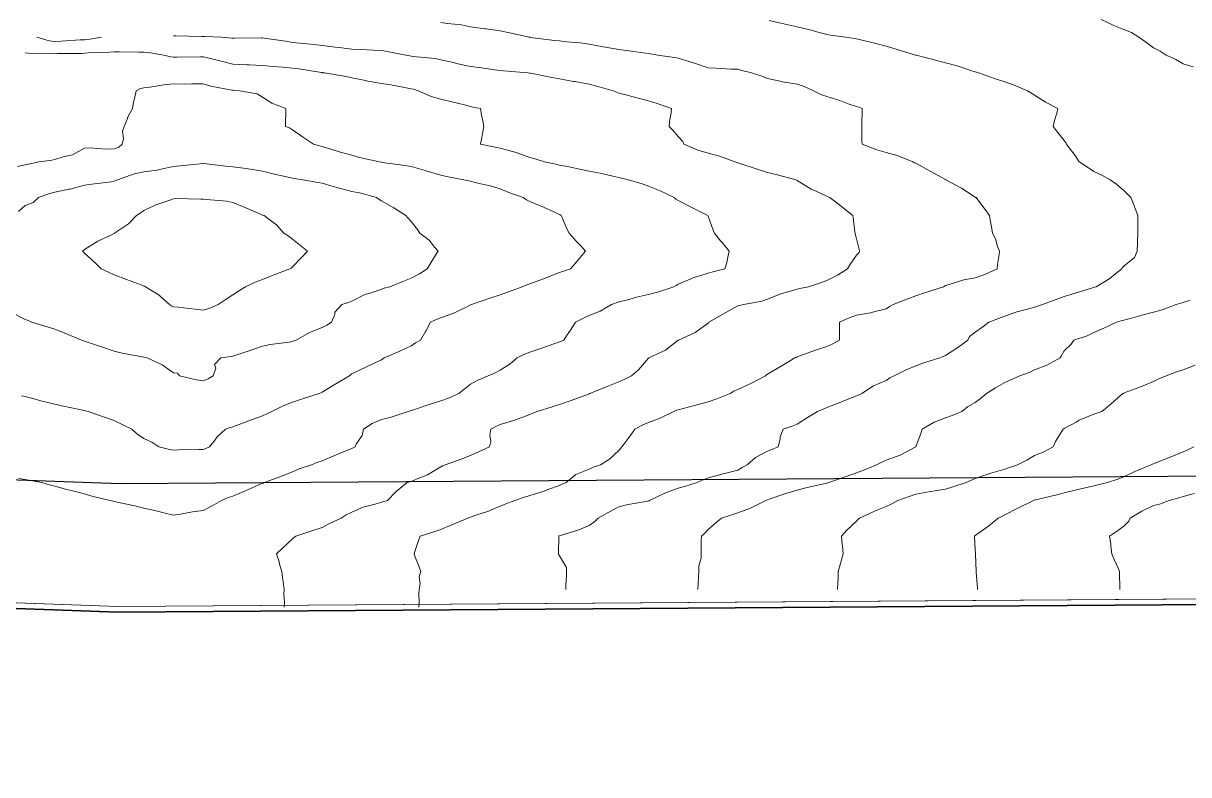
# Model space of a CAD drawing. Header units: metres. Extents: x 750 to 3116, y -341 to 1465.
# Drawn here: x 959.33 to 1006.82, y -241.47 to -210.84 of the extents above; entities that cross this region are included whole.
import ezdxf

# ---------------------------------------------------------------- set-up
doc = ezdxf.new("R2010")
doc.units = ezdxf.units.M
doc.linetypes.add('ACAD_ISO04W100', pattern=[30, 24, -3, 0, -3])
doc.layers.add('Column', color=50, linetype='Continuous', lineweight=20)
for name, color, linetype in [('CONTOUR871_167', 7, 'Continuous'), ('CONTOUR871_333', 7, 'Continuous'), ('CONTOUR871_5', 7, 'Continuous'), ('CONTOUR871_667', 7, 'Continuous'), ('CONTOUR871_833', 7, 'Continuous'), ('CONTOUR872', 7, 'Continuous'), ('CONTOUR872_167', 7, 'Continuous'), ('CONTOUR872_333', 7, 'Continuous'), ('CONTOUR872_5', 7, 'Continuous'), ('CONTOUR872_667', 7, 'Continuous'), ('CONTOUR872_833', 7, 'Continuous')]:
    doc.layers.add(name, color=color, linetype=linetype)

msp = doc.modelspace()

# ---------------------------------------------------------------- linework, layer by layer
at = {"layer": 'Column', "linetype": 'ACAD_ISO04W100', "lineweight": 20, "ltscale": 100}
for points in [[(1079.424, -241.469), (1009.61, -234.518), (963.193, -234.838), (933.354, -233.775), (933.386, -219.3), (931.983, -198.128), (933.154, -168.781), (935.152, -168.861), (1002.935, -174.822), (1084.371, -184.038), (1083.678, -205.444), (1080.985, -224.939), (1079.542, -237.461)], [(1079.202, -241.216), (1009.621, -234.288), (963.196, -234.608), (933.585, -233.553), (933.616, -219.293), (932.214, -198.125), (933.374, -169.02), (935.137, -169.09), (1002.912, -175.051), (1084.134, -184.243), (1083.449, -205.424), (1080.757, -224.91), (1079.313, -237.444)]]:
    msp.add_lwpolyline(points, close=True, dxfattribs=at)
at = {"layer": 'Column', "lineweight": 35}
msp.add_lwpolyline([(1083.835, -200.583), (1083.678, -205.444), (1080.985, -224.939), (1079.542, -237.461), (1079.424, -241.469), (1009.61, -234.518), (963.193, -234.838), (933.354, -233.775), (933.386, -219.3), (931.983, -198.128), (933.154, -168.781), (935.152, -168.861), (1002.935, -174.822), (1067.424, -182.12)], dxfattribs=at)
at = {"layer": 'Column', "lineweight": 20}
msp.add_lwpolyline([(1084.134, -184.243), (1083.449, -205.424), (1080.757, -224.91), (1079.313, -237.444), (1079.202, -241.216), (1009.621, -234.288), (963.196, -234.608), (933.585, -233.553), (933.616, -219.293), (932.214, -198.125), (933.374, -169.02), (935.137, -169.09), (1002.912, -175.051)], close=True, dxfattribs=at)
at = {"layer": 'Column', "lineweight": 30}
msp.add_lwpolyline([(1078.988, -188.693), (1078.46, -205), (1075.796, -224.282), (1074.478, -235.721), (1009.852, -229.287), (963.268, -229.607), (938.595, -228.728), (938.616, -219.133), (937.22, -198.059), (938.165, -174.376), (1002.412, -180.026)], close=True, dxfattribs=at)
at = {"layer": 'CONTOUR871_167', "linetype": 'Continuous', "lineweight": 18}
for p, q in [((965.45, -217.992), (965.255, -218.064)), ((965.522, -217.99), (965.45, -217.992)), ((966.554, -218.011), (965.522, -217.99)), ((964.728, -218.24), (964.24, -218.479)), ((965.255, -218.064), (964.728, -218.24)), ((966.66, -218.008), (966.554, -218.011)), ((966.797, -218.029), (966.66, -218.008)), ((967.621, -218.097), (966.797, -218.029)), ((967.87, -218.148), (967.621, -218.097)), ((968.391, -218.36), (967.87, -218.148)), ((968.993, -218.621), (968.391, -218.36)), ((963.94, -218.673), (963.61, -219.021)), ((964.083, -218.579), (963.94, -218.673)), ((964.24, -218.479), (964.083, -218.579)), ((969.08, -218.658), (968.993, -218.621)), ((969.097, -218.663), (969.08, -218.658)), ((969.139, -218.673), (969.097, -218.663)), ((969.336, -218.826), (969.139, -218.673)), ((969.65, -219.057), (969.336, -218.826)), ((963.03, -219.408), (962.945, -219.45)), ((963.038, -219.404), (963.03, -219.408)), ((963.046, -219.399), (963.038, -219.404)), ((963.16, -219.321), (963.046, -219.399)), ((963.61, -219.021), (963.16, -219.321)), ((969.937, -219.399), (969.65, -219.057)), ((970.114, -219.504), (969.937, -219.399)), ((962.366, -219.726), (961.82, -220.057)), ((962.945, -219.45), (962.366, -219.726)), ((970.29, -219.635), (970.114, -219.504)), ((970.64, -219.915), (970.29, -219.635)), ((961.774, -220.097), (961.731, -220.125)), ((961.731, -220.125), (961.766, -220.157)), ((961.766, -220.157), (961.82, -220.212)), ((961.82, -220.057), (961.774, -220.097)), ((961.82, -220.212), (962.247, -220.595)), ((970.29, -220.772), (970.689, -220.364)), ((970.901, -220.125), (970.64, -219.915)), ((970.689, -220.364), (970.901, -220.125)), ((962.247, -220.595), (962.505, -220.851)), ((970.191, -220.851), (970.239, -220.82)), ((970.239, -220.82), (970.29, -220.772)), ((962.505, -220.851), (962.803, -220.987)), ((962.803, -220.987), (963.03, -221.09)), ((963.03, -221.09), (963.525, -221.28)), ((963.525, -221.28), (964.125, -221.508)), ((968.772, -221.392), (969.08, -221.283)), ((969.08, -221.283), (969.503, -221.105)), ((969.503, -221.105), (970.191, -220.851)), ((964.125, -221.508), (964.24, -221.552)), ((964.24, -221.552), (964.265, -221.562)), ((964.265, -221.562), (964.303, -221.577)), ((964.303, -221.577), (964.864, -221.929)), ((967.87, -221.91), (968.13, -221.733)), ((968.13, -221.733), (968.38, -221.577)), ((968.38, -221.577), (968.772, -221.392)), ((964.864, -221.929), (964.924, -221.987)), ((964.924, -221.987), (965.277, -222.303)), ((967.261, -222.303), (967.547, -222.109)), ((967.547, -222.109), (967.87, -221.91)), ((965.277, -222.303), (965.355, -222.36)), ((965.355, -222.36), (965.45, -222.395)), ((965.45, -222.395), (965.639, -222.416)), ((965.639, -222.416), (966.336, -222.497)), ((966.336, -222.497), (966.66, -222.534)), ((966.66, -222.534), (966.921, -222.46)), ((966.921, -222.46), (967.261, -222.303))]:
    msp.add_line(p, q, dxfattribs=at)
at = {"layer": 'CONTOUR871_333', "linetype": 'Continuous', "lineweight": 18}
for p, q in [((966.66, -216.561), (966.528, -216.574)), ((966.791, -216.573), (966.66, -216.561)), ((963.845, -216.984), (963.167, -217.221)), ((964.24, -216.892), (963.845, -216.984)), ((964.786, -216.822), (964.24, -216.892)), ((964.995, -216.768), (964.786, -216.822)), ((965.45, -216.683), (964.995, -216.768)), ((965.721, -216.658), (965.45, -216.683)), ((966.528, -216.574), (965.721, -216.658)), ((967.584, -216.667), (966.791, -216.573)), ((967.87, -216.69), (967.584, -216.667)), ((968.301, -216.753), (967.87, -216.69)), ((968.582, -216.794), (968.301, -216.753)), ((969.08, -216.868), (968.582, -216.794)), ((969.492, -216.974), (969.08, -216.868)), ((970.115, -217.116), (969.492, -216.974)), ((961.82, -217.445), (961.236, -217.597)), ((962.113, -217.397), (961.82, -217.445)), ((962.901, -217.298), (962.113, -217.397)), ((963.03, -217.279), (962.901, -217.298)), ((963.089, -217.256), (963.03, -217.279)), ((963.167, -217.221), (963.089, -217.256)), ((970.29, -217.158), (970.115, -217.116)), ((970.372, -217.172), (970.29, -217.158)), ((970.722, -217.221), (970.372, -217.172)), ((971.325, -217.326), (970.722, -217.221)), ((971.5, -217.358), (971.325, -217.326)), ((971.951, -217.491), (971.5, -217.358)), ((972.154, -217.555), (971.951, -217.491)), ((959.938, -217.947), (959.733, -218.147)), ((960.352, -217.792), (959.938, -217.947)), ((960.61, -217.724), (960.352, -217.792)), ((961.178, -217.606), (960.61, -217.724)), ((961.236, -217.597), (961.178, -217.606)), ((972.71, -217.703), (972.154, -217.555)), ((973.026, -217.757), (972.71, -217.703)), ((973.725, -217.947), (973.026, -217.757)), ((973.821, -218.006), (973.725, -217.947)), ((959.4, -218.275), (959.128, -218.51)), ((959.733, -218.147), (959.4, -218.275)), ((973.92, -218.082), (973.821, -218.006)), ((974.427, -218.369), (973.92, -218.082)), ((974.909, -218.673), (974.427, -218.369)), ((974.986, -218.759), (974.909, -218.673)), ((975.13, -218.927), (974.986, -218.759)), ((975.388, -219.244), (975.13, -218.927)), ((975.491, -219.399), (975.388, -219.244)), ((975.869, -219.681), (975.491, -219.399)), ((976.094, -219.977), (975.869, -219.681)), ((975.937, -220.609), (976.164, -220.23)), ((976.228, -220.125), (976.094, -219.977)), ((976.164, -220.23), (976.228, -220.125)), ((975.789, -220.851), (975.937, -220.609)), ((974.786, -221.37), (975.13, -221.234)), ((975.13, -221.234), (975.472, -221.056)), ((975.472, -221.056), (975.789, -220.851)), ((973.51, -221.823), (973.92, -221.684)), ((973.92, -221.684), (974.032, -221.644)), ((974.032, -221.644), (974.256, -221.577)), ((974.256, -221.577), (974.786, -221.37)), ((972.303, -222.303), (972.578, -222.224)), ((972.578, -222.224), (972.71, -222.164)), ((972.71, -222.164), (973.247, -221.899)), ((973.247, -221.899), (973.51, -221.823)), ((958.846, -222.635), (959.4, -222.915)), ((971.882, -223.029), (972.021, -222.716)), ((972.021, -222.716), (972.025, -222.618)), ((972.025, -222.618), (972.303, -222.303)), ((959.4, -222.915), (959.521, -222.956)), ((959.521, -222.956), (959.679, -223.029)), ((959.679, -223.029), (960.298, -223.216)), ((960.298, -223.216), (960.61, -223.312)), ((971.5, -223.246), (971.694, -223.145)), ((971.694, -223.145), (971.882, -223.029)), ((960.61, -223.312), (961.053, -223.489)), ((961.053, -223.489), (961.703, -223.755)), ((970.445, -223.755), (970.986, -223.447)), ((970.986, -223.447), (971.5, -223.246)), ((961.703, -223.755), (961.773, -223.783)), ((961.773, -223.783), (961.82, -223.796)), ((961.82, -223.796), (961.978, -223.85)), ((961.978, -223.85), (962.551, -224.042)), ((962.551, -224.042), (963.03, -224.208)), ((968.564, -224.172), (969.08, -223.999)), ((969.08, -223.999), (969.38, -223.935)), ((969.38, -223.935), (970.156, -223.835)), ((970.156, -223.835), (970.29, -223.812)), ((970.29, -223.812), (970.347, -223.789)), ((970.347, -223.789), (970.445, -223.755)), ((963.03, -224.208), (963.351, -224.288)), ((963.351, -224.288), (964.175, -224.442)), ((964.175, -224.442), (964.24, -224.456)), ((964.24, -224.456), (964.274, -224.46)), ((964.274, -224.46), (964.369, -224.481)), ((964.369, -224.481), (964.981, -224.762)), ((967.114, -224.753), (967.375, -224.481)), ((967.375, -224.481), (967.777, -224.425)), ((967.777, -224.425), (967.87, -224.406)), ((967.87, -224.406), (968.156, -224.309)), ((968.156, -224.309), (968.564, -224.172)), ((964.981, -224.762), (965.45, -225.088)), ((965.45, -225.088), (965.616, -225.107)), ((965.616, -225.107), (965.688, -225.207)), ((967.069, -225.207), (967.166, -224.903)), ((967.166, -224.903), (967.114, -224.753)), ((965.688, -225.207), (966.382, -225.373)), ((966.382, -225.373), (966.66, -225.42)), ((966.66, -225.42), (966.865, -225.33)), ((966.865, -225.33), (967.069, -225.207))]:
    msp.add_line(p, q, dxfattribs=at)
at = {"layer": 'CONTOUR871_5', "linetype": 'Continuous', "lineweight": 18}
for p, q in [((963.92, -213.591), (963.885, -213.804)), ((964.096, -213.504), (963.92, -213.591)), ((964.24, -213.476), (964.096, -213.504)), ((964.477, -213.449), (964.24, -213.476)), ((965.048, -213.35), (964.477, -213.449)), ((965.45, -213.313), (965.048, -213.35)), ((965.905, -213.318), (965.45, -213.313)), ((966.19, -213.309), (965.905, -213.318)), ((966.66, -213.314), (966.19, -213.309)), ((966.967, -213.407), (966.66, -213.314)), ((967.822, -213.562), (966.967, -213.407)), ((967.87, -213.573), (967.822, -213.562)), ((967.896, -213.575), (967.87, -213.573)), ((968.15, -213.591), (967.896, -213.575)), ((968.86, -213.723), (968.15, -213.591)), ((963.812, -214.06), (963.777, -214.317)), ((963.885, -213.804), (963.812, -214.06)), ((969.08, -213.858), (968.86, -213.723)), ((969.456, -214.091), (969.08, -213.858)), ((970.02, -214.317), (969.456, -214.091)), ((963.588, -214.652), (963.574, -214.717)), ((963.777, -214.317), (963.588, -214.652)), ((970.01, -214.875), (970.024, -214.476)), ((970.024, -214.476), (970.02, -214.317)), ((963.438, -215.043), (963.364, -215.243)), ((963.574, -214.717), (963.438, -215.043)), ((970.014, -215.043), (970.01, -214.875)), ((970.18, -215.109), (970.014, -215.043)), ((970.29, -215.189), (970.18, -215.109)), ((963.407, -215.542), (963.358, -215.769)), ((963.364, -215.243), (963.407, -215.542)), ((970.743, -215.497), (970.29, -215.189)), ((971.158, -215.769), (970.743, -215.497)), ((961.82, -215.931), (961.336, -216.205)), ((962.065, -215.916), (961.82, -215.931)), ((962.682, -215.978), (962.065, -215.916)), ((963.03, -215.964), (962.682, -215.978)), ((963.225, -215.886), (963.03, -215.964)), ((963.358, -215.769), (963.225, -215.886)), ((971.391, -215.834), (971.158, -215.769)), ((971.5, -215.868), (971.391, -215.834)), ((971.824, -215.963), (971.5, -215.868)), ((972.2, -216.075), (971.824, -215.963)), ((972.71, -216.223), (972.2, -216.075)), ((959.974, -216.495), (959.541, -216.58)), ((960.485, -216.42), (959.974, -216.495)), ((960.61, -216.396), (960.485, -216.42)), ((960.951, -216.291), (960.61, -216.396)), ((961.336, -216.205), (960.951, -216.291)), ((973.025, -216.306), (972.71, -216.223)), ((973.845, -216.495), (973.025, -216.306)), ((973.905, -216.504), (973.845, -216.495)), ((973.92, -216.506), (973.905, -216.504)), ((973.944, -216.51), (973.92, -216.506)), ((974.89, -216.639), (973.944, -216.51)), ((959.4, -216.612), (959.083, -216.685)), ((959.541, -216.58), (959.4, -216.612)), ((975.13, -216.682), (974.89, -216.639)), ((975.705, -216.84), (975.13, -216.682)), ((975.747, -216.851), (975.705, -216.84)), ((976.34, -217.028), (975.747, -216.851)), ((976.573, -217.081), (976.34, -217.028)), ((977.283, -217.221), (976.573, -217.081)), ((977.48, -217.263), (977.283, -217.221)), ((977.55, -217.281), (977.48, -217.263)), ((977.725, -217.326), (977.55, -217.281)), ((978.354, -217.464), (977.725, -217.326)), ((978.76, -217.593), (978.354, -217.464)), ((979.115, -217.734), (978.76, -217.593)), ((979.701, -217.947), (979.115, -217.734)), ((979.83, -218.031), (979.701, -217.947)), ((979.97, -218.1), (979.83, -218.031)), ((980.52, -218.343), (979.97, -218.1)), ((980.944, -218.531), (980.52, -218.343)), ((981.18, -218.636), (980.944, -218.531)), ((981.211, -218.654), (981.18, -218.636)), ((981.243, -218.673), (981.211, -218.654)), ((981.266, -218.725), (981.243, -218.673)), ((981.482, -219.218), (981.266, -218.725)), ((981.566, -219.399), (981.482, -219.218)), ((981.854, -219.721), (981.566, -219.399)), ((982.046, -219.919), (981.854, -219.721)), ((981.888, -220.55), (982.091, -220.304)), ((982.242, -220.125), (982.046, -219.919)), ((982.091, -220.304), (982.242, -220.125)), ((981.623, -220.851), (981.888, -220.55)), ((979.97, -221.462), (980.484, -221.268)), ((980.484, -221.268), (980.596, -221.227)), ((980.596, -221.227), (981.18, -220.997)), ((981.18, -220.997), (981.342, -220.948)), ((981.342, -220.948), (981.623, -220.851)), ((978.76, -221.912), (979.1, -221.781)), ((979.1, -221.781), (979.649, -221.577)), ((979.649, -221.577), (979.848, -221.504)), ((979.848, -221.504), (979.97, -221.462)), ((977.588, -222.303), (978.342, -222.052)), ((978.342, -222.052), (978.76, -221.912)), ((976.34, -222.849), (976.898, -222.638)), ((976.898, -222.638), (977.422, -222.379)), ((977.422, -222.379), (977.55, -222.318)), ((977.55, -222.318), (977.565, -222.312)), ((977.565, -222.312), (977.588, -222.303)), ((975.724, -223.385), (975.92, -223.029)), ((975.92, -223.029), (976.148, -222.914)), ((976.148, -222.914), (976.34, -222.849)), ((975.51, -223.755), (975.711, -223.406)), ((975.711, -223.406), (975.724, -223.385)), ((974.669, -224.204), (975.13, -223.983)), ((975.13, -223.983), (975.315, -223.866)), ((975.315, -223.866), (975.51, -223.755)), ((973.316, -224.844), (973.92, -224.554)), ((973.92, -224.554), (973.977, -224.515)), ((973.977, -224.515), (974.026, -224.481)), ((974.026, -224.481), (974.669, -224.204)), ((972.71, -225.129), (973.31, -224.847)), ((973.31, -224.847), (973.316, -224.844)), ((971.5, -225.876), (972.059, -225.542)), ((972.059, -225.542), (972.618, -225.207)), ((972.618, -225.207), (972.653, -225.173)), ((972.653, -225.173), (972.71, -225.129)), ((959.251, -226.022), (959.4, -226.055)), ((959.4, -226.055), (959.761, -226.15)), ((970.669, -226.16), (971.389, -225.933)), ((971.389, -225.933), (971.45, -225.903)), ((971.45, -225.903), (971.5, -225.876)), ((959.761, -226.15), (960.098, -226.24)), ((960.098, -226.24), (960.61, -226.369)), ((960.61, -226.369), (960.97, -226.443)), ((960.97, -226.443), (961.743, -226.613)), ((969.45, -226.659), (969.919, -226.437)), ((969.919, -226.437), (970.29, -226.285)), ((970.29, -226.285), (970.669, -226.16)), ((961.743, -226.613), (961.82, -226.629)), ((961.82, -226.629), (961.854, -226.638)), ((961.854, -226.638), (961.968, -226.659)), ((961.968, -226.659), (962.639, -226.893)), ((962.639, -226.893), (963.03, -227.029)), ((968.513, -227.045), (969.08, -226.846)), ((969.08, -226.846), (969.253, -226.763)), ((969.253, -226.763), (969.45, -226.659)), ((963.03, -227.029), (963.355, -227.19)), ((963.355, -227.19), (963.753, -227.385)), ((963.753, -227.385), (963.943, -227.563)), ((967.212, -227.716), (967.566, -227.385)), ((967.566, -227.385), (967.754, -227.316)), ((967.754, -227.316), (967.87, -227.292)), ((967.87, -227.292), (968.295, -227.13)), ((968.295, -227.13), (968.513, -227.045)), ((963.943, -227.563), (964.24, -227.767)), ((964.24, -227.767), (964.566, -227.915)), ((964.566, -227.915), (964.852, -228.111)), ((966.915, -228.111), (967.143, -227.821)), ((967.143, -227.821), (967.212, -227.716)), ((964.852, -228.111), (965.287, -228.209)), ((965.287, -228.209), (965.45, -228.242)), ((965.45, -228.242), (965.655, -228.234)), ((965.655, -228.234), (966.487, -228.215)), ((966.487, -228.215), (966.66, -228.208)), ((966.66, -228.208), (966.77, -228.177)), ((966.77, -228.177), (966.915, -228.111))]:
    msp.add_line(p, q, dxfattribs=at)
at = {"layer": 'CONTOUR871_667', "linetype": 'Continuous', "lineweight": 18}
for p, q in [((959.521, -212.066), (959.4, -212.044)), ((960.49, -212.067), (959.521, -212.066)), ((960.61, -212.08), (960.49, -212.067)), ((960.714, -212.077), (960.61, -212.08)), ((961.704, -212.069), (960.714, -212.077)), ((961.82, -212.065), (961.704, -212.069)), ((961.964, -212.052), (961.82, -212.065)), ((962.838, -212.024), (961.964, -212.052)), ((963.03, -212.004), (962.838, -212.024)), ((963.25, -212.007), (963.03, -212.004)), ((964.029, -212.013), (963.25, -212.007)), ((964.24, -212.015), (964.029, -212.013)), ((964.423, -212.029), (964.24, -212.015)), ((965.046, -212.139), (964.423, -212.029)), ((965.332, -212.21), (965.046, -212.139)), ((965.45, -212.221), (965.332, -212.21)), ((965.587, -212.221), (965.45, -212.221)), ((966.551, -212.204), (965.587, -212.221)), ((966.66, -212.205), (966.551, -212.204)), ((966.85, -212.253), (966.66, -212.205)), ((967.438, -212.398), (966.85, -212.253)), ((967.87, -212.51), (967.438, -212.398)), ((968.429, -212.529), (967.87, -212.51)), ((968.534, -212.537), (968.429, -212.529)), ((969.08, -212.559), (968.534, -212.537)), ((969.511, -212.606), (969.08, -212.559)), ((969.895, -212.628), (969.511, -212.606)), ((970.29, -212.665), (969.895, -212.628)), ((970.559, -212.703), (970.29, -212.665)), ((971.474, -212.849), (970.559, -212.703)), ((971.5, -212.853), (971.474, -212.849)), ((971.517, -212.855), (971.5, -212.853)), ((971.594, -212.865), (971.517, -212.855)), ((972.478, -213.004), (971.594, -212.865)), ((972.71, -213.064), (972.478, -213.004)), ((973.2, -213.159), (972.71, -213.064)), ((973.37, -213.195), (973.2, -213.159)), ((973.92, -213.293), (973.37, -213.195)), ((974.309, -213.357), (973.92, -213.293)), ((974.935, -213.474), (974.309, -213.357)), ((975.13, -213.508), (974.935, -213.474)), ((975.226, -213.533), (975.13, -213.508)), ((975.418, -213.591), (975.226, -213.533)), ((975.952, -213.824), (975.418, -213.591)), ((976.34, -213.936), (975.952, -213.824)), ((976.796, -214.043), (976.34, -213.936)), ((977.302, -214.168), (976.796, -214.043)), ((977.55, -214.228), (977.302, -214.168)), ((977.655, -214.254), (977.55, -214.228)), ((977.955, -214.317), (977.655, -214.254)), ((978.004, -214.59), (977.955, -214.317)), ((978.037, -214.751), (978.004, -214.59)), ((978.088, -215.043), (978.037, -214.751)), ((978.038, -215.336), (978.088, -215.043)), ((977.959, -215.769), (978.007, -215.494)), ((978.007, -215.494), (978.038, -215.336)), ((978.56, -215.889), (977.959, -215.769)), ((978.76, -215.927), (978.56, -215.889)), ((979.264, -216.071), (978.76, -215.927)), ((979.408, -216.106), (979.264, -216.071)), ((979.97, -216.317), (979.408, -216.106)), ((980.185, -216.366), (979.97, -216.317)), ((980.561, -216.495), (980.185, -216.366)), ((981.028, -216.586), (980.561, -216.495)), ((981.18, -216.62), (981.028, -216.586)), ((981.497, -216.685), (981.18, -216.62)), ((981.935, -216.768), (981.497, -216.685)), ((982.39, -216.869), (981.935, -216.768)), ((982.835, -216.954), (982.39, -216.869)), ((983.356, -217.074), (982.835, -216.954)), ((983.6, -217.126), (983.356, -217.074)), ((983.71, -217.155), (983.6, -217.126)), ((983.992, -217.221), (983.71, -217.155)), ((984.54, -217.383), (983.992, -217.221)), ((984.81, -217.479), (984.54, -217.383)), ((985.276, -217.667), (984.81, -217.479)), ((985.847, -217.947), (985.276, -217.667)), ((985.918, -218.008), (985.847, -217.947)), ((986.02, -218.07), (985.918, -218.008)), ((986.566, -218.345), (986.02, -218.07)), ((987.219, -218.673), (986.566, -218.345)), ((987.222, -218.678), (987.219, -218.673)), ((987.23, -218.697), (987.222, -218.678)), ((987.442, -219.272), (987.23, -218.697)), ((987.489, -219.399), (987.442, -219.272)), ((987.744, -219.707), (987.489, -219.399)), ((987.803, -219.781), (987.744, -219.707)), ((988.097, -220.125), (987.803, -219.781)), ((988.001, -220.588), (988.032, -220.37)), ((988.032, -220.37), (988.097, -220.125)), ((987.917, -220.851), (988.001, -220.588)), ((986.02, -221.48), (986.596, -221.231)), ((986.596, -221.231), (986.629, -221.216)), ((986.629, -221.216), (987.23, -221.03)), ((987.23, -221.03), (987.429, -220.97)), ((987.429, -220.97), (987.917, -220.851)), ((985.177, -221.797), (985.843, -221.577)), ((985.843, -221.577), (985.937, -221.527)), ((985.937, -221.527), (986.02, -221.48)), ((983.295, -222.303), (983.484, -222.233)), ((983.484, -222.233), (983.6, -222.195)), ((983.6, -222.195), (983.903, -222.121)), ((983.903, -222.121), (984.322, -222.01)), ((984.322, -222.01), (984.81, -221.903)), ((984.81, -221.903), (985.177, -221.797)), ((982.39, -222.757), (982.836, -222.571)), ((982.836, -222.571), (983.295, -222.303)), ((981.652, -223.312), (981.834, -223.029)), ((981.834, -223.029), (982.131, -222.873)), ((982.131, -222.873), (982.39, -222.757)), ((981.352, -223.755), (981.467, -223.583)), ((981.467, -223.583), (981.652, -223.312)), ((979.97, -224.248), (980.493, -224.069)), ((980.493, -224.069), (980.901, -223.922)), ((980.901, -223.922), (981.18, -223.823)), ((981.18, -223.823), (981.252, -223.798)), ((981.252, -223.798), (981.352, -223.755)), ((979.172, -224.728), (979.446, -224.481)), ((979.446, -224.481), (979.728, -224.336)), ((979.728, -224.336), (979.97, -224.248)), ((978.276, -225.207), (978.556, -225.085)), ((978.556, -225.085), (978.76, -224.982)), ((978.76, -224.982), (979.172, -224.728)), ((977.285, -225.774), (977.55, -225.556)), ((977.55, -225.556), (977.851, -225.387)), ((977.851, -225.387), (978.276, -225.207)), ((976.655, -226.122), (977.072, -225.933)), ((977.072, -225.933), (977.285, -225.774)), ((975.264, -226.578), (975.87, -226.377)), ((975.87, -226.377), (976.34, -226.229)), ((976.34, -226.229), (976.655, -226.122)), ((973.545, -227.16), (973.92, -226.996)), ((973.92, -226.996), (974.314, -226.895)), ((974.314, -226.895), (975.005, -226.659)), ((975.005, -226.659), (975.088, -226.634)), ((975.088, -226.634), (975.13, -226.622)), ((975.13, -226.622), (975.264, -226.578)), ((973.131, -227.638), (973.194, -227.385)), ((973.194, -227.385), (973.545, -227.16)), ((972.895, -228), (973.131, -227.638)), ((971.5, -228.678), (972.051, -228.441)), ((972.051, -228.441), (972.395, -228.3)), ((972.395, -228.3), (972.71, -228.169)), ((972.71, -228.169), (972.768, -228.145)), ((972.768, -228.145), (972.853, -228.111)), ((972.853, -228.111), (972.895, -228)), ((970.571, -229.005), (971.072, -228.837)), ((971.072, -228.837), (971.323, -228.731)), ((971.323, -228.731), (971.5, -228.678)), ((969.155, -229.563), (969.851, -229.299)), ((969.851, -229.299), (970.29, -229.129)), ((970.29, -229.129), (970.571, -229.005)), ((959.124, -229.397), (959.4, -229.44)), ((959.4, -229.44), (959.556, -229.469)), ((959.556, -229.469), (960.086, -229.563)), ((960.086, -229.563), (960.437, -229.666)), ((960.437, -229.666), (960.61, -229.712)), ((960.61, -229.712), (961.047, -229.825)), ((961.047, -229.825), (961.28, -229.887)), ((968.409, -229.887), (968.898, -229.672)), ((968.898, -229.672), (969.08, -229.593)), ((969.08, -229.593), (969.11, -229.581)), ((969.11, -229.581), (969.155, -229.563)), ((961.28, -229.887), (961.82, -230.022)), ((961.82, -230.022), (962.118, -230.11)), ((962.118, -230.11), (962.872, -230.289)), ((962.872, -230.289), (962.978, -230.32)), ((962.978, -230.32), (963.03, -230.333)), ((963.03, -230.333), (963.149, -230.36)), ((967.023, -230.507), (967.397, -230.289)), ((967.397, -230.289), (967.674, -230.172)), ((967.674, -230.172), (967.87, -230.115)), ((967.87, -230.115), (968.409, -229.887)), ((963.149, -230.36), (963.874, -230.508)), ((963.874, -230.508), (964.24, -230.605)), ((964.24, -230.605), (964.735, -230.718)), ((964.735, -230.718), (965.103, -230.807)), ((965.103, -230.807), (965.45, -230.889)), ((965.731, -230.846), (966.224, -230.753)), ((966.224, -230.753), (966.66, -230.698)), ((966.66, -230.698), (967.023, -230.507)), ((965.45, -230.889), (965.731, -230.846))]:
    msp.add_line(p, q, dxfattribs=at)
at = {"layer": 'CONTOUR871_833', "linetype": 'Continuous', "lineweight": 18}
for p, q in [((959.873, -211.413), (959.873, -211.413)), ((960.376, -211.553), (959.873, -211.413)), ((960.61, -211.58), (960.376, -211.553)), ((960.872, -211.57), (960.61, -211.58)), ((961.647, -211.516), (960.872, -211.57)), ((961.82, -211.51), (961.647, -211.516)), ((961.961, -211.498), (961.82, -211.51)), ((962.513, -211.413), (961.961, -211.498)), ((965.548, -211.354), (965.45, -211.358)), ((966.602, -211.378), (965.548, -211.354)), ((966.66, -211.375), (966.602, -211.378)), ((966.723, -211.375), (966.66, -211.375)), ((967.409, -211.413), (966.723, -211.375)), ((967.821, -211.442), (967.409, -211.413)), ((967.87, -211.451), (967.821, -211.442)), ((967.934, -211.451), (967.87, -211.451)), ((969.035, -211.44), (967.934, -211.451)), ((969.08, -211.44), (969.035, -211.44)), ((969.139, -211.449), (969.08, -211.44)), ((970.016, -211.577), (969.139, -211.449)), ((970.29, -211.619), (970.016, -211.577)), ((970.712, -211.666), (970.29, -211.619)), ((971.037, -211.691), (970.712, -211.666)), ((971.5, -211.75), (971.037, -211.691)), ((972.039, -211.816), (971.5, -211.75)), ((972.204, -211.835), (972.039, -211.816)), ((972.71, -211.896), (972.204, -211.835)), ((973.085, -211.914), (972.71, -211.896)), ((973.59, -211.941), (973.085, -211.914)), ((973.92, -211.957), (973.59, -211.941)), ((974.157, -211.997), (973.92, -211.957)), ((974.913, -212.139), (974.157, -211.997)), ((975.08, -212.169), (974.913, -212.139)), ((975.13, -212.177), (975.08, -212.169)), ((975.215, -212.19), (975.13, -212.177)), ((976.104, -212.28), (975.215, -212.19)), ((976.34, -212.327), (976.104, -212.28)), ((976.852, -212.446), (976.34, -212.327)), ((976.983, -212.479), (976.852, -212.446)), ((977.55, -212.597), (976.983, -212.479)), ((977.909, -212.649), (977.55, -212.597)), ((978.54, -212.733), (977.909, -212.649)), ((978.76, -212.764), (978.54, -212.733)), ((978.896, -212.783), (978.76, -212.764)), ((979.886, -212.865), (978.896, -212.783)), ((979.956, -212.873), (979.886, -212.865)), ((979.97, -212.875), (979.956, -212.873)), ((979.994, -212.879), (979.97, -212.875)), ((980.869, -213.052), (979.994, -212.879)), ((981.18, -213.106), (980.869, -213.052)), ((981.751, -213.208), (981.18, -213.106)), ((981.804, -213.216), (981.751, -213.208)), ((982.39, -213.327), (981.804, -213.216)), ((982.692, -213.409), (982.39, -213.327)), ((983.358, -213.591), (982.692, -213.409)), ((983.507, -213.646), (983.358, -213.591)), ((983.6, -213.685), (983.507, -213.646)), ((983.878, -213.758), (983.6, -213.685)), ((984.335, -213.876), (983.878, -213.758)), ((984.81, -214.004), (984.335, -213.876)), ((985.151, -214.112), (984.81, -214.004)), ((985.743, -214.317), (985.151, -214.112)), ((985.658, -214.826), (985.727, -214.493)), ((985.727, -214.493), (985.743, -214.317)), ((985.641, -215.043), (985.658, -214.826)), ((985.776, -215.189), (985.641, -215.043)), ((986.02, -215.45), (985.776, -215.189)), ((986.201, -215.66), (986.02, -215.45)), ((986.242, -215.769), (986.201, -215.66)), ((986.813, -216.019), (986.242, -215.769)), ((987.23, -216.133), (986.813, -216.019)), ((987.658, -216.238), (987.23, -216.133)), ((988.339, -216.495), (987.658, -216.238)), ((988.401, -216.518), (988.339, -216.495)), ((988.44, -216.531), (988.401, -216.518)), ((988.57, -216.573), (988.44, -216.531)), ((989.191, -216.77), (988.57, -216.573)), ((989.65, -216.919), (989.191, -216.77)), ((990.012, -217.004), (989.65, -216.919)), ((990.803, -217.221), (990.012, -217.004)), ((990.839, -217.233), (990.803, -217.221)), ((990.86, -217.244), (990.839, -217.233)), ((991.437, -217.6), (990.86, -217.244)), ((991.659, -217.7), (991.437, -217.6)), ((992.07, -217.893), (991.659, -217.7)), ((992.122, -217.916), (992.07, -217.893)), ((992.195, -217.947), (992.122, -217.916)), ((992.674, -218.31), (992.195, -217.947)), ((992.675, -218.31), (992.674, -218.31)), ((993.13, -218.673), (992.675, -218.31)), ((993.143, -218.755), (993.13, -218.673)), ((993.217, -219.361), (993.143, -218.755)), ((993.223, -219.399), (993.217, -219.361)), ((993.231, -219.428), (993.223, -219.399)), ((993.28, -219.628), (993.231, -219.428)), ((993.387, -220.061), (993.28, -219.628)), ((993.013, -220.691), (993.28, -220.298)), ((993.28, -220.298), (993.384, -220.188)), ((993.384, -220.188), (993.4, -220.125)), ((993.4, -220.125), (993.387, -220.061)), ((992.914, -220.851), (993.013, -220.691)), ((992.07, -221.331), (992.504, -221.111)), ((992.504, -221.111), (992.914, -220.851)), ((990.16, -221.883), (990.521, -221.78)), ((990.521, -221.78), (990.86, -221.673)), ((990.86, -221.673), (990.975, -221.646)), ((990.975, -221.646), (991.322, -221.577)), ((991.322, -221.577), (991.82, -221.427)), ((991.82, -221.427), (992.07, -221.331)), ((988.687, -222.303), (989.419, -222.165)), ((989.419, -222.165), (989.65, -222.08)), ((989.65, -222.08), (990.16, -221.883)), ((987.269, -223.029), (987.858, -222.68)), ((987.858, -222.68), (988.44, -222.363)), ((988.44, -222.363), (988.504, -222.341)), ((988.504, -222.341), (988.687, -222.303)), ((986.712, -223.444), (987.23, -223.071)), ((987.23, -223.071), (987.26, -223.047)), ((987.26, -223.047), (987.269, -223.029)), ((986.032, -223.755), (986.712, -223.444)), ((984.823, -224.481), (985.491, -224.163)), ((985.491, -224.163), (986.02, -223.76)), ((986.02, -223.76), (986.025, -223.758)), ((986.025, -223.758), (986.032, -223.755)), ((984.4, -224.961), (984.81, -224.495)), ((984.81, -224.495), (984.818, -224.486)), ((984.818, -224.486), (984.823, -224.481)), ((984.111, -225.207), (984.4, -224.961)), ((983.113, -225.641), (983.6, -225.459)), ((983.6, -225.459), (983.841, -225.352)), ((983.841, -225.352), (984.111, -225.207)), ((981.655, -226.218), (982.358, -225.952)), ((982.358, -225.952), (982.39, -225.94)), ((982.39, -225.94), (982.398, -225.938)), ((982.398, -225.938), (982.415, -225.933)), ((982.415, -225.933), (983.113, -225.641)), ((980.267, -226.659), (980.879, -226.478)), ((980.879, -226.478), (981.18, -226.384)), ((981.18, -226.384), (981.655, -226.218)), ((978.76, -227.193), (979.36, -227.019)), ((979.36, -227.019), (979.389, -227.007)), ((979.389, -227.007), (979.97, -226.787)), ((979.97, -226.787), (980.094, -226.733)), ((980.094, -226.733), (980.267, -226.659)), ((978.344, -227.634), (978.382, -227.385)), ((978.382, -227.385), (978.585, -227.28)), ((978.585, -227.28), (978.76, -227.193)), ((978.329, -228.111), (978.38, -227.883)), ((978.38, -227.883), (978.344, -227.634)), ((977.55, -228.459), (977.876, -228.307)), ((977.876, -228.307), (978.329, -228.111)), ((975.804, -229.241), (976.34, -228.915)), ((976.34, -228.915), (976.413, -228.881)), ((976.413, -228.881), (976.514, -228.837)), ((976.514, -228.837), (977.17, -228.609)), ((977.17, -228.609), (977.55, -228.459)), ((975.379, -229.414), (975.804, -229.241)), ((974.521, -229.923), (974.973, -229.563)), ((974.973, -229.563), (975.084, -229.535)), ((975.084, -229.535), (975.13, -229.521)), ((975.13, -229.521), (975.379, -229.414)), ((973.92, -230.362), (973.998, -230.336)), ((973.998, -230.336), (974.163, -230.289)), ((974.163, -230.289), (974.512, -229.934)), ((974.512, -229.934), (974.521, -229.923)), ((972.484, -230.879), (972.71, -230.768)), ((972.71, -230.768), (973.172, -230.566)), ((973.172, -230.566), (973.671, -230.438)), ((973.671, -230.438), (973.92, -230.362)), ((971.5, -231.391), (971.837, -231.217)), ((971.837, -231.217), (972.282, -231.015)), ((972.282, -231.015), (972.484, -230.879)), ((970.374, -231.791), (970.437, -231.741)), ((970.437, -231.741), (971.126, -231.517)), ((971.126, -231.517), (971.5, -231.391)), ((969.646, -232.467), (969.895, -232.23)), ((969.895, -232.23), (970.29, -231.852)), ((970.29, -231.852), (970.374, -231.791)), ((969.747, -232.793), (969.646, -232.467)), ((969.771, -232.881), (969.747, -232.793)), ((969.863, -233.193), (969.771, -232.881)), ((969.895, -233.43), (969.863, -233.193)), ((969.923, -233.699), (969.895, -233.43)), ((969.952, -233.919), (969.923, -233.699)), ((969.944, -234.127), (969.952, -233.919)), ((969.965, -234.45), (969.944, -234.127)), ((969.956, -234.645), (969.965, -234.45))]:
    msp.add_line(p, q, dxfattribs=at)
at = {"layer": 'CONTOUR872', "linetype": 'Continuous', "lineweight": 18}
for p, q in [((976.618, -210.853), (976.34, -210.811)), ((977.18, -210.909), (976.618, -210.853)), ((977.55, -210.982), (977.18, -210.909)), ((978.136, -211.061), (977.55, -210.982)), ((978.188, -211.07), (978.136, -211.061)), ((978.76, -211.153), (978.188, -211.07)), ((979.083, -211.219), (978.76, -211.153)), ((979.948, -211.413), (979.083, -211.219)), ((979.965, -211.416), (979.948, -211.413)), ((979.97, -211.417), (979.965, -211.416)), ((979.978, -211.418), (979.97, -211.417)), ((980.972, -211.538), (979.978, -211.418)), ((981.18, -211.556), (980.972, -211.538)), ((981.48, -211.593), (981.18, -211.556)), ((982.015, -211.638), (981.48, -211.593)), ((982.39, -211.694), (982.015, -211.638)), ((982.962, -211.796), (982.39, -211.694)), ((983.055, -211.812), (982.962, -211.796)), ((983.6, -211.908), (983.055, -211.812)), ((983.912, -211.951), (983.6, -211.908)), ((984.68, -212.061), (983.912, -211.951)), ((984.81, -212.079), (984.68, -212.061)), ((984.888, -212.092), (984.81, -212.079)), ((985.18, -212.139), (984.888, -212.092)), ((985.865, -212.232), (985.18, -212.139)), ((986.02, -212.258), (985.865, -212.232)), ((986.461, -212.403), (986.02, -212.258)), ((986.673, -212.473), (986.461, -212.403)), ((987.23, -212.655), (986.673, -212.473)), ((987.559, -212.667), (987.23, -212.655)), ((988.175, -212.706), (987.559, -212.667)), ((988.44, -212.717), (988.175, -212.706)), ((988.611, -212.762), (988.44, -212.717)), ((989.007, -212.865), (988.611, -212.762)), ((989.423, -213.001), (989.007, -212.865)), ((989.65, -213.097), (989.423, -213.001)), ((990.234, -213.215), (989.65, -213.097)), ((990.264, -213.222), (990.234, -213.215)), ((990.86, -213.325), (990.264, -213.222)), ((991.147, -213.418), (990.86, -213.325)), ((991.534, -213.591), (991.147, -213.418)), ((991.822, -213.74), (991.534, -213.591)), ((992.07, -213.827), (991.822, -213.74)), ((992.606, -213.995), (992.07, -213.827)), ((992.948, -214.118), (992.606, -213.995)), ((993.28, -214.232), (992.948, -214.118)), ((993.376, -214.259), (993.28, -214.232)), ((993.513, -214.317), (993.376, -214.259)), ((993.503, -214.909), (993.506, -214.452)), ((993.506, -214.452), (993.513, -214.317)), ((993.496, -215.043), (993.503, -214.909)), ((993.502, -215.176), (993.496, -215.043)), ((993.505, -215.634), (993.502, -215.176)), ((993.511, -215.769), (993.505, -215.634)), ((994.107, -215.998), (993.511, -215.769)), ((994.49, -216.108), (994.107, -215.998)), ((994.932, -216.23), (994.49, -216.108)), ((995.573, -216.495), (994.932, -216.23)), ((995.651, -216.524), (995.573, -216.495)), ((995.7, -216.547), (995.651, -216.524)), ((996.285, -216.87), (995.7, -216.547)), ((996.759, -217.13), (996.285, -216.87)), ((996.91, -217.213), (996.759, -217.13)), ((996.917, -217.216), (996.91, -217.213)), ((996.927, -217.221), (996.917, -217.216)), ((997.562, -217.556), (996.927, -217.221)), ((998.12, -217.927), (997.562, -217.556)), ((998.137, -217.936), (998.12, -217.927)), ((998.152, -217.947), (998.137, -217.936)), ((998.179, -217.983), (998.152, -217.947)), ((998.521, -218.432), (998.179, -217.983)), ((998.703, -218.673), (998.521, -218.432)), ((998.758, -219.016), (998.703, -218.673)), ((998.765, -219.06), (998.758, -219.016)), ((998.821, -219.399), (998.765, -219.06)), ((998.941, -219.632), (998.821, -219.399)), ((999.03, -219.945), (998.941, -219.632)), ((999.029, -220.67), (999.094, -220.266)), ((999.105, -220.125), (999.03, -219.945)), ((999.094, -220.266), (999.105, -220.125)), ((999.017, -220.851), (999.029, -220.67)), ((997.055, -221.49), (997.652, -221.296)), ((997.652, -221.296), (998.12, -221.218)), ((998.12, -221.218), (998.508, -221.084)), ((998.508, -221.084), (999.017, -220.851)), ((996.09, -221.811), (996.823, -221.577)), ((996.823, -221.577), (996.866, -221.551)), ((996.866, -221.551), (996.91, -221.526)), ((996.91, -221.526), (997.055, -221.49)), ((994.779, -222.303), (995.336, -222.085)), ((995.336, -222.085), (995.7, -221.945)), ((995.7, -221.945), (996.09, -221.811)), ((992.976, -222.846), (993.28, -222.737)), ((993.28, -222.737), (993.857, -222.649)), ((993.857, -222.649), (993.981, -222.608)), ((993.981, -222.608), (994.49, -222.483)), ((994.49, -222.483), (994.63, -222.387)), ((994.63, -222.387), (994.779, -222.303)), ((992.592, -223.342), (992.594, -223.029)), ((992.594, -223.029), (992.976, -222.846)), ((992.588, -223.755), (992.59, -223.443)), ((992.59, -223.443), (992.592, -223.342)), ((991.572, -224.182), (992.07, -224.021)), ((992.07, -224.021), (992.32, -223.905)), ((992.32, -223.905), (992.588, -223.755)), ((990.207, -224.815), (990.767, -224.481)), ((990.767, -224.481), (990.821, -224.458)), ((990.821, -224.458), (990.86, -224.443)), ((990.86, -224.443), (991.017, -224.387)), ((991.017, -224.387), (991.572, -224.182)), ((989.65, -225.147), (990.207, -224.815)), ((988.44, -225.775), (988.976, -225.528)), ((988.976, -225.528), (989.567, -225.207)), ((989.567, -225.207), (989.603, -225.179)), ((989.603, -225.179), (989.65, -225.147)), ((987.589, -226.148), (988.129, -225.933)), ((988.129, -225.933), (988.281, -225.838)), ((988.281, -225.838), (988.44, -225.775)), ((986.02, -226.593), (986.215, -226.542)), ((986.215, -226.542), (986.789, -226.394)), ((986.789, -226.394), (987.23, -226.274)), ((987.23, -226.274), (987.589, -226.148)), ((984.81, -227.117), (985.274, -226.938)), ((985.274, -226.938), (985.831, -226.659)), ((985.831, -226.659), (985.95, -226.617)), ((985.95, -226.617), (986.02, -226.593)), ((984.06, -227.661), (984.251, -227.385)), ((984.251, -227.385), (984.542, -227.224)), ((984.542, -227.224), (984.81, -227.117)), ((983.807, -227.986), (984.06, -227.661)), ((983.218, -228.608), (983.6, -228.261)), ((983.6, -228.261), (983.683, -228.161)), ((983.683, -228.161), (983.715, -228.111)), ((983.715, -228.111), (983.807, -227.986)), ((982.545, -228.93), (982.854, -228.837)), ((982.854, -228.837), (983.218, -228.608)), ((981.445, -229.563), (981.837, -229.231)), ((981.837, -229.231), (982.39, -229.011)), ((982.39, -229.011), (982.545, -228.93)), ((980.546, -229.908), (980.706, -229.847)), ((980.706, -229.847), (981.18, -229.675)), ((981.18, -229.675), (981.282, -229.624)), ((981.282, -229.624), (981.445, -229.563)), ((978.986, -230.424), (979.352, -230.289)), ((979.352, -230.289), (979.751, -230.157)), ((979.751, -230.157), (979.97, -230.086)), ((979.97, -230.086), (980.546, -229.908)), ((977.728, -230.908), (978.285, -230.73)), ((978.285, -230.73), (978.76, -230.524)), ((978.76, -230.524), (978.986, -230.424)), ((976.34, -231.48), (976.794, -231.287)), ((976.794, -231.287), (977.437, -231.015)), ((977.437, -231.015), (977.5, -230.985)), ((977.5, -230.985), (977.55, -230.97)), ((977.55, -230.97), (977.728, -230.908)), ((975.436, -231.924), (975.501, -231.741)), ((975.501, -231.741), (976.061, -231.573)), ((976.061, -231.573), (976.34, -231.48)), ((975.284, -232.374), (975.436, -231.924)), ((975.252, -232.467), (975.284, -232.374)), ((975.285, -232.56), (975.252, -232.467)), ((975.463, -232.993), (975.285, -232.56)), ((975.53, -233.193), (975.463, -232.993)), ((975.464, -233.393), (975.53, -233.193)), ((975.501, -233.696), (975.464, -233.393)), ((975.451, -234.111), (975.455, -233.919)), ((975.452, -234.451), (975.451, -234.111)), ((975.455, -233.919), (975.501, -233.696)), ((975.448, -234.645), (975.452, -234.451))]:
    msp.add_line(p, q, dxfattribs=at)
at = {"layer": 'CONTOUR872_167', "linetype": 'Continuous', "lineweight": 18}
for p, q in [((990.49, -210.909), (989.722, -210.73)), ((990.86, -210.982), (990.49, -210.909)), ((991.375, -211.104), (990.86, -210.982)), ((991.713, -211.199), (991.375, -211.104)), ((992.07, -211.293), (991.713, -211.199)), ((992.215, -211.326), (992.07, -211.293)), ((992.853, -211.413), (992.215, -211.326)), ((993.199, -211.461), (992.853, -211.413)), ((993.28, -211.478), (993.199, -211.461)), ((993.461, -211.521), (993.28, -211.478)), ((994.066, -211.667), (993.461, -211.521)), ((994.49, -211.77), (994.066, -211.667)), ((994.893, -211.897), (994.49, -211.77)), ((995.682, -212.139), (994.893, -211.897)), ((995.695, -212.142), (995.682, -212.139)), ((995.7, -212.143), (995.695, -212.142)), ((995.711, -212.146), (995.7, -212.143)), ((996.553, -212.353), (995.711, -212.146)), ((996.91, -212.455), (996.553, -212.353)), ((997.382, -212.581), (996.91, -212.455)), ((997.978, -212.78), (997.382, -212.581)), ((998.12, -212.824), (997.978, -212.78)), ((998.167, -212.837), (998.12, -212.824)), ((998.252, -212.865), (998.167, -212.837)), ((998.939, -213.099), (998.252, -212.865)), ((999.33, -213.229), (998.939, -213.099)), ((999.712, -213.362), (999.33, -213.229)), ((1000.251, -213.591), (999.712, -213.362)), ((1000.39, -213.681), (1000.251, -213.591)), ((1000.54, -213.778), (1000.39, -213.681)), ((1000.98, -214.053), (1000.54, -213.778)), ((1001.486, -214.317), (1000.98, -214.053)), ((1001.348, -214.802), (1001.44, -214.503)), ((1001.44, -214.503), (1001.486, -214.317)), ((1001.294, -215.043), (1001.348, -214.802)), ((1001.436, -215.231), (1001.294, -215.043)), ((1001.75, -215.621), (1001.436, -215.231)), ((1001.823, -215.725), (1001.75, -215.621)), ((1001.845, -215.769), (1001.823, -215.725)), ((1001.913, -215.867), (1001.845, -215.769)), ((1002.187, -216.233), (1001.913, -215.867)), ((1002.351, -216.495), (1002.187, -216.233)), ((1002.648, -216.682), (1002.351, -216.495)), ((1002.96, -216.886), (1002.648, -216.682)), ((1003.275, -217.032), (1002.96, -216.886)), ((1003.625, -217.221), (1003.275, -217.032)), ((1003.882, -217.393), (1003.625, -217.221)), ((1004.17, -217.662), (1003.882, -217.393)), ((1004.359, -217.833), (1004.17, -217.662)), ((1004.464, -217.947), (1004.359, -217.833)), ((1004.552, -218.176), (1004.464, -217.947)), ((1004.637, -218.393), (1004.552, -218.176)), ((1004.743, -218.673), (1004.637, -218.393)), ((1004.743, -219.017), (1004.743, -218.673)), ((1004.733, -219.737), (1004.745, -219.399)), ((1004.746, -219.053), (1004.743, -219.017)), ((1004.745, -219.399), (1004.746, -219.053)), ((1004.726, -220.125), (1004.737, -219.785)), ((1004.737, -219.785), (1004.733, -219.737)), ((1004.608, -220.388), (1004.726, -220.125)), ((1004.097, -220.851), (1004.109, -220.814)), ((1004.109, -220.814), (1004.17, -220.741)), ((1004.17, -220.741), (1004.608, -220.388)), ((1003.052, -221.577), (1003.608, -221.24)), ((1003.608, -221.24), (1003.855, -221.04)), ((1003.855, -221.04), (1004.097, -220.851)), ((1002.187, -221.839), (1002.855, -221.64)), ((1002.855, -221.64), (1002.96, -221.607)), ((1002.96, -221.607), (1002.993, -221.597)), ((1002.993, -221.597), (1003.052, -221.577)), ((1000.856, -222.303), (1001.412, -222.1)), ((1001.412, -222.1), (1001.75, -221.984)), ((1001.75, -221.984), (1002.187, -221.839)), ((999.33, -222.773), (999.82, -222.597)), ((999.82, -222.597), (1000.195, -222.51)), ((1000.195, -222.51), (1000.54, -222.415)), ((1000.54, -222.415), (1000.66, -222.375)), ((1000.66, -222.375), (1000.856, -222.303)), ((998.12, -223.437), (998.435, -223.218)), ((998.435, -223.218), (998.668, -223.029)), ((998.668, -223.029), (999.069, -222.872)), ((999.069, -222.872), (999.33, -222.773)), ((997.821, -223.755), (997.886, -223.614)), ((997.886, -223.614), (998.12, -223.437)), ((996.91, -224.38), (997.412, -224.056)), ((997.412, -224.056), (997.821, -223.755)), ((996.029, -224.678), (996.679, -224.481)), ((996.679, -224.481), (996.819, -224.426)), ((996.819, -224.426), (996.91, -224.38)), ((994.81, -225.207), (995.31, -224.973)), ((995.31, -224.973), (995.7, -224.797)), ((995.7, -224.797), (996.029, -224.678)), ((993.977, -225.625), (994.49, -225.405)), ((994.49, -225.405), (994.642, -225.298)), ((994.642, -225.298), (994.81, -225.207)), ((992.826, -226.205), (993.28, -226.023)), ((993.28, -226.023), (993.373, -225.988)), ((993.373, -225.988), (993.499, -225.933)), ((993.499, -225.933), (993.977, -225.625)), ((991.92, -226.569), (992.07, -226.507)), ((992.07, -226.507), (992.645, -226.278)), ((992.645, -226.278), (992.826, -226.205)), ((990.86, -227.181), (991.283, -226.913)), ((991.283, -226.913), (991.694, -226.659)), ((991.694, -226.659), (991.92, -226.569)), ((990.17, -227.697), (990.291, -227.385)), ((990.291, -227.385), (990.666, -227.268)), ((990.666, -227.268), (990.86, -227.181)), ((990.087, -228.111), (990.17, -227.799)), ((990.17, -227.799), (990.17, -227.697)), ((989.162, -228.544), (989.65, -228.283)), ((989.65, -228.283), (989.83, -228.219)), ((989.83, -228.219), (990.087, -228.111)), ((988.626, -228.949), (988.823, -228.837)), ((988.823, -228.837), (989.162, -228.544)), ((987.032, -229.444), (987.23, -229.37)), ((987.23, -229.37), (987.812, -229.214)), ((987.812, -229.214), (987.843, -229.205)), ((987.843, -229.205), (988.44, -229.05)), ((988.44, -229.05), (988.626, -228.949)), ((985.501, -229.977), (986.02, -229.791)), ((986.02, -229.791), (986.275, -229.716)), ((986.275, -229.716), (986.791, -229.563)), ((986.791, -229.563), (987.032, -229.444)), ((983.91, -230.475), (984.759, -230.319)), ((984.759, -230.319), (984.81, -230.308)), ((984.81, -230.308), (984.829, -230.3)), ((984.829, -230.3), (984.849, -230.289)), ((984.849, -230.289), (985.501, -229.977)), ((982.751, -231.015), (983.185, -230.766)), ((983.185, -230.766), (983.6, -230.556)), ((983.6, -230.556), (983.91, -230.475)), ((982.39, -231.307), (982.612, -231.148)), ((982.612, -231.148), (982.751, -231.015)), ((981.135, -232.44), (981.154, -231.756)), ((981.154, -231.741), (981.17, -231.735)), ((981.154, -231.756), (981.154, -231.741)), ((981.17, -231.735), (981.18, -231.731)), ((981.18, -231.731), (981.218, -231.718)), ((981.218, -231.718), (981.964, -231.485)), ((981.964, -231.485), (982.39, -231.307)), ((981.134, -232.467), (981.135, -232.44)), ((981.142, -232.489), (981.134, -232.467)), ((981.18, -232.543), (981.142, -232.489)), ((981.462, -233.024), (981.18, -232.543)), ((981.456, -233.358), (981.457, -233.193)), ((981.457, -233.193), (981.462, -233.024)), ((981.442, -233.762), (981.456, -233.358)), ((981.441, -233.919), (981.442, -233.762))]:
    msp.add_line(p, q, dxfattribs=at)
at = {"layer": 'CONTOUR872_333', "linetype": 'Continuous', "lineweight": 18}
for p, q in [((1003.769, -210.928), (1003.25, -210.687)), ((1004.17, -211.092), (1003.769, -210.928)), ((1004.495, -211.218), (1004.17, -211.092)), ((1004.787, -211.413), (1004.495, -211.218)), ((1005.063, -211.603), (1004.787, -211.413)), ((1005.38, -211.84), (1005.063, -211.603)), ((1005.659, -211.972), (1005.38, -211.84)), ((1005.895, -212.139), (1005.659, -211.972)), ((1006.29, -212.319), (1005.895, -212.139)), ((1006.59, -212.5), (1006.29, -212.319)), ((1006.998, -212.62), (1006.59, -212.5)), ((1006.311, -222.303), (1006.494, -222.246)), ((1006.494, -222.246), (1006.59, -222.217)), ((1006.59, -222.217), (1006.879, -222.129)), ((1004.436, -222.869), (1004.906, -222.745)), ((1004.906, -222.745), (1005.38, -222.623)), ((1005.38, -222.623), (1005.733, -222.515)), ((1005.733, -222.515), (1006.311, -222.303)), ((1003.354, -223.265), (1003.875, -223.029)), ((1003.875, -223.029), (1004.072, -222.97)), ((1004.072, -222.97), (1004.17, -222.939)), ((1004.17, -222.939), (1004.436, -222.869)), ((1002.134, -223.755), (1002.68, -223.587)), ((1002.68, -223.587), (1002.96, -223.448)), ((1002.96, -223.448), (1003.354, -223.265)), ((1001.75, -224.192), (1002.026, -223.92)), ((1002.026, -223.92), (1002.134, -223.755)), ((1001.033, -224.777), (1001.583, -224.481)), ((1001.583, -224.481), (1001.625, -224.406)), ((1001.625, -224.406), (1001.75, -224.192)), ((999.941, -225.207), (1000.318, -225.074)), ((1000.318, -225.074), (1000.54, -224.972)), ((1000.54, -224.972), (1001.033, -224.777)), ((998.943, -225.701), (999.33, -225.487)), ((999.33, -225.487), (999.596, -225.366)), ((999.596, -225.366), (999.941, -225.207)), ((998.392, -226.096), (998.582, -225.933)), ((998.582, -225.933), (998.943, -225.701)), ((997.57, -226.659), (997.805, -226.47)), ((997.805, -226.47), (998.12, -226.295)), ((998.12, -226.295), (998.392, -226.096)), ((996.443, -227.105), (996.91, -226.92)), ((996.91, -226.92), (997.182, -226.822)), ((997.182, -226.822), (997.57, -226.659)), ((995.923, -227.519), (995.962, -227.385)), ((995.962, -227.385), (996.443, -227.105)), ((995.7, -228.108), (995.923, -227.519)), ((995.056, -228.45), (995.699, -228.111)), ((995.699, -228.11), (995.7, -228.108)), ((995.699, -228.111), (995.699, -228.11)), ((993.611, -229.036), (994.1, -228.837)), ((994.1, -228.837), (994.314, -228.731)), ((994.314, -228.731), (994.49, -228.655)), ((994.49, -228.655), (995.056, -228.45)), ((992.148, -229.563), (992.865, -229.314)), ((992.865, -229.314), (993.28, -229.159)), ((993.28, -229.159), (993.611, -229.036)), ((990.399, -230.012), (990.86, -229.867)), ((990.86, -229.867), (991.22, -229.779)), ((991.22, -229.779), (992.009, -229.599)), ((992.009, -229.599), (992.07, -229.585)), ((992.07, -229.585), (992.095, -229.578)), ((992.095, -229.578), (992.148, -229.563)), ((988.96, -230.601), (989.591, -230.289)), ((989.591, -230.289), (989.63, -230.277)), ((989.63, -230.277), (989.65, -230.269)), ((989.65, -230.269), (989.723, -230.245)), ((989.723, -230.245), (990.399, -230.012)), ((988.207, -230.875), (988.44, -230.801)), ((988.44, -230.801), (988.96, -230.601)), ((987.23, -231.476), (987.542, -231.202)), ((987.542, -231.202), (987.776, -231.015)), ((987.776, -231.015), (988.207, -230.875)), ((986.954, -231.907), (986.959, -231.741)), ((986.959, -231.741), (987.077, -231.649)), ((987.077, -231.649), (987.23, -231.476)), ((986.956, -232.302), (986.954, -231.907)), ((986.85, -232.965), (986.95, -232.634)), ((986.95, -232.467), (986.956, -232.302)), ((986.95, -232.634), (986.95, -232.467)), ((986.842, -233.426), (986.85, -233.193)), ((986.85, -233.193), (986.85, -232.965)), ((986.825, -233.676), (986.842, -233.426)), ((986.816, -233.919), (986.825, -233.676))]:
    msp.add_line(p, q, dxfattribs=at)
at = {"layer": 'CONTOUR872_5', "linetype": 'Continuous', "lineweight": 18}
for p, q in [((1005.903, -225.207), (1006.317, -225.043)), ((1006.317, -225.043), (1006.59, -224.967)), ((1006.59, -224.967), (1007.08, -224.775)), ((1004.899, -225.645), (1005.38, -225.443)), ((1005.38, -225.443), (1005.601, -225.34)), ((1005.601, -225.34), (1005.903, -225.207)), ((1003.656, -226.35), (1004.053, -226.003)), ((1004.053, -226.003), (1004.134, -225.933)), ((1004.134, -225.933), (1004.157, -225.925)), ((1004.157, -225.925), (1004.17, -225.92)), ((1004.17, -225.92), (1004.23, -225.897)), ((1004.23, -225.897), (1004.899, -225.645)), ((1003.281, -226.659), (1003.656, -226.35)), ((1002.359, -227.024), (1002.96, -226.772)), ((1002.96, -226.772), (1003.075, -226.728)), ((1003.075, -226.728), (1003.281, -226.659)), ((1001.389, -227.894), (1001.682, -227.426)), ((1001.682, -227.426), (1001.703, -227.385)), ((1001.703, -227.385), (1001.732, -227.374)), ((1001.732, -227.374), (1001.75, -227.364)), ((1001.75, -227.364), (1002.235, -227.094)), ((1002.235, -227.094), (1002.359, -227.024)), ((1001.295, -228.111), (1001.389, -227.894)), ((1000.54, -228.462), (1000.894, -228.323)), ((1000.894, -228.323), (1001.295, -228.111)), ((999.518, -228.95), (999.846, -228.837)), ((999.846, -228.837), (1000.226, -228.648)), ((1000.226, -228.648), (1000.54, -228.462)), ((997.966, -229.47), (998.12, -229.391)), ((998.12, -229.391), (998.711, -229.192)), ((998.711, -229.192), (998.758, -229.18)), ((998.758, -229.18), (999.33, -229.022)), ((999.33, -229.022), (999.518, -228.95)), ((996.309, -229.928), (996.91, -229.829)), ((996.91, -229.829), (997.203, -229.738)), ((997.203, -229.738), (997.753, -229.563)), ((997.753, -229.563), (997.966, -229.47)), ((994.722, -230.428), (994.968, -230.289)), ((994.968, -230.289), (995.431, -230.128)), ((995.431, -230.128), (995.7, -230.037)), ((995.7, -230.037), (996.297, -229.931)), ((996.297, -229.931), (996.309, -229.928)), ((993.399, -231.015), (994.017, -230.731)), ((994.017, -230.731), (994.49, -230.537)), ((994.49, -230.537), (994.722, -230.428)), ((992.89, -231.507), (993.28, -231.129)), ((993.28, -231.129), (993.352, -231.058)), ((993.352, -231.058), (993.399, -231.015)), ((992.672, -231.741), (992.89, -231.507)), ((992.703, -232.087), (992.672, -231.741)), ((992.708, -232.124), (992.703, -232.087)), ((992.741, -232.467), (992.708, -232.124)), ((992.647, -232.813), (992.741, -232.467)), ((992.531, -233.47), (992.54, -233.193)), ((992.54, -233.193), (992.635, -232.854)), ((992.635, -232.854), (992.647, -232.813)), ((992.513, -233.919), (992.522, -233.648)), ((992.522, -233.648), (992.531, -233.47))]:
    msp.add_line(p, q, dxfattribs=at)
at = {"layer": 'CONTOUR872_667', "linetype": 'Continuous', "lineweight": 18}
for p, q in [((1006.067, -228.523), (1006.59, -228.314)), ((1006.59, -228.314), (1006.786, -228.228)), ((1006.786, -228.228), (1007.031, -228.111)), ((1004.629, -229.112), (1005.294, -228.837)), ((1005.294, -228.837), (1005.342, -228.814)), ((1005.342, -228.814), (1005.38, -228.799)), ((1005.38, -228.799), (1005.571, -228.722)), ((1005.571, -228.722), (1006.067, -228.523)), ((1003.938, -229.424), (1004.17, -229.333)), ((1004.17, -229.333), (1004.629, -229.112)), ((1001.75, -229.987), (1002.25, -229.863)), ((1002.25, -229.863), (1002.594, -229.782)), ((1002.594, -229.782), (1002.96, -229.694)), ((1002.96, -229.694), (1003.113, -229.654)), ((1003.113, -229.654), (1003.506, -229.563)), ((1003.506, -229.563), (1003.938, -229.424)), ((999.854, -230.603), (1000.491, -230.289)), ((1000.491, -230.289), (1000.524, -230.279)), ((1000.524, -230.279), (1000.54, -230.274)), ((1000.54, -230.274), (1000.581, -230.264)), ((1000.581, -230.264), (1001.385, -230.07)), ((1001.385, -230.07), (1001.75, -229.987)), ((999.33, -230.876), (999.854, -230.603)), ((998.656, -231.337), (999.056, -231.015)), ((999.056, -231.015), (999.205, -230.94)), ((999.205, -230.94), (999.33, -230.876)), ((998.084, -231.741), (998.102, -231.73)), ((998.084, -231.762), (998.084, -231.741)), ((998.12, -232.286), (998.084, -231.762)), ((998.102, -231.73), (998.12, -231.717)), ((998.12, -231.717), (998.656, -231.337)), ((998.131, -232.46), (998.12, -232.286)), ((998.131, -232.467), (998.131, -232.46)), ((998.131, -232.474), (998.131, -232.467)), ((998.158, -233.17), (998.131, -232.474)), ((998.158, -233.193), (998.158, -233.17)), ((998.158, -233.216), (998.158, -233.193)), ((998.212, -233.864), (998.158, -233.216)), ((998.213, -233.919), (998.212, -233.864))]:
    msp.add_line(p, q, dxfattribs=at)
at = {"layer": 'CONTOUR872_833', "linetype": 'Continuous', "lineweight": 18}
for p, q in [((1005.632, -230.44), (1006.026, -230.289)), ((1006.026, -230.289), (1006.414, -230.183)), ((1006.414, -230.183), (1006.59, -230.131)), ((1006.59, -230.131), (1007.059, -230.007)), ((1004.428, -231.015), (1004.903, -230.729)), ((1004.903, -230.729), (1005.38, -230.499)), ((1005.38, -230.499), (1005.632, -230.44)), ((1004.17, -231.345), (1004.378, -231.14)), ((1004.378, -231.14), (1004.428, -231.015)), ((1003.596, -231.741), (1003.873, -231.563)), ((1003.64, -232.059), (1003.596, -231.741)), ((1003.873, -231.563), (1004.17, -231.345)), ((1003.647, -232.153), (1003.64, -232.059)), ((1003.688, -232.467), (1003.647, -232.153)), ((1003.781, -232.7), (1003.688, -232.467)), ((1003.943, -233.057), (1003.781, -232.7)), ((1004.001, -233.193), (1003.943, -233.057)), ((1004.003, -233.293), (1004.001, -233.193)), ((1004.012, -233.824), (1004.003, -233.293)), ((1004.014, -233.919), (1004.012, -233.824))]:
    msp.add_line(p, q, dxfattribs=at)

doc.saveas('drawing.dxf')
